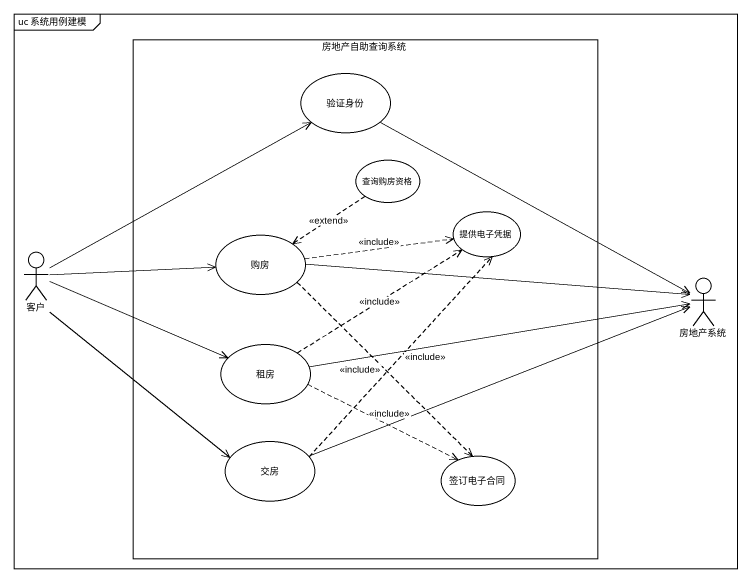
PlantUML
@startuml
mainframe uc 系统用例建模
rectangle 房地产自助查询系统 {
  usecase 验证身份
  usecase 查询购房资格
  usecase 购房
  usecase 提供电子凭据
  usecase 租房
  usecase 交房
  usecase 签订电子合同
}
actor 客户
actor 房地产系统
查询购房资格 ..> 购房 : <<extend>>
购房 .right.> 提供电子凭据 : <<include>>
购房 ..> 签订电子合同 : <<include>>
客户 -up-> 验证身份
客户 -right-> 购房
客户 -right-> 租房
客户 --> 交房
房地产系统 <-left- 验证身份
房地产系统 <-left- 购房
房地产系统 <-left- 租房
房地产系统 <-left- 交房
租房 .up.> 提供电子凭据 : <<include>>
租房 .right.> 签订电子合同 : <<include>>
交房 .up.> 提供电子凭据 : <<include>>
@enduml
